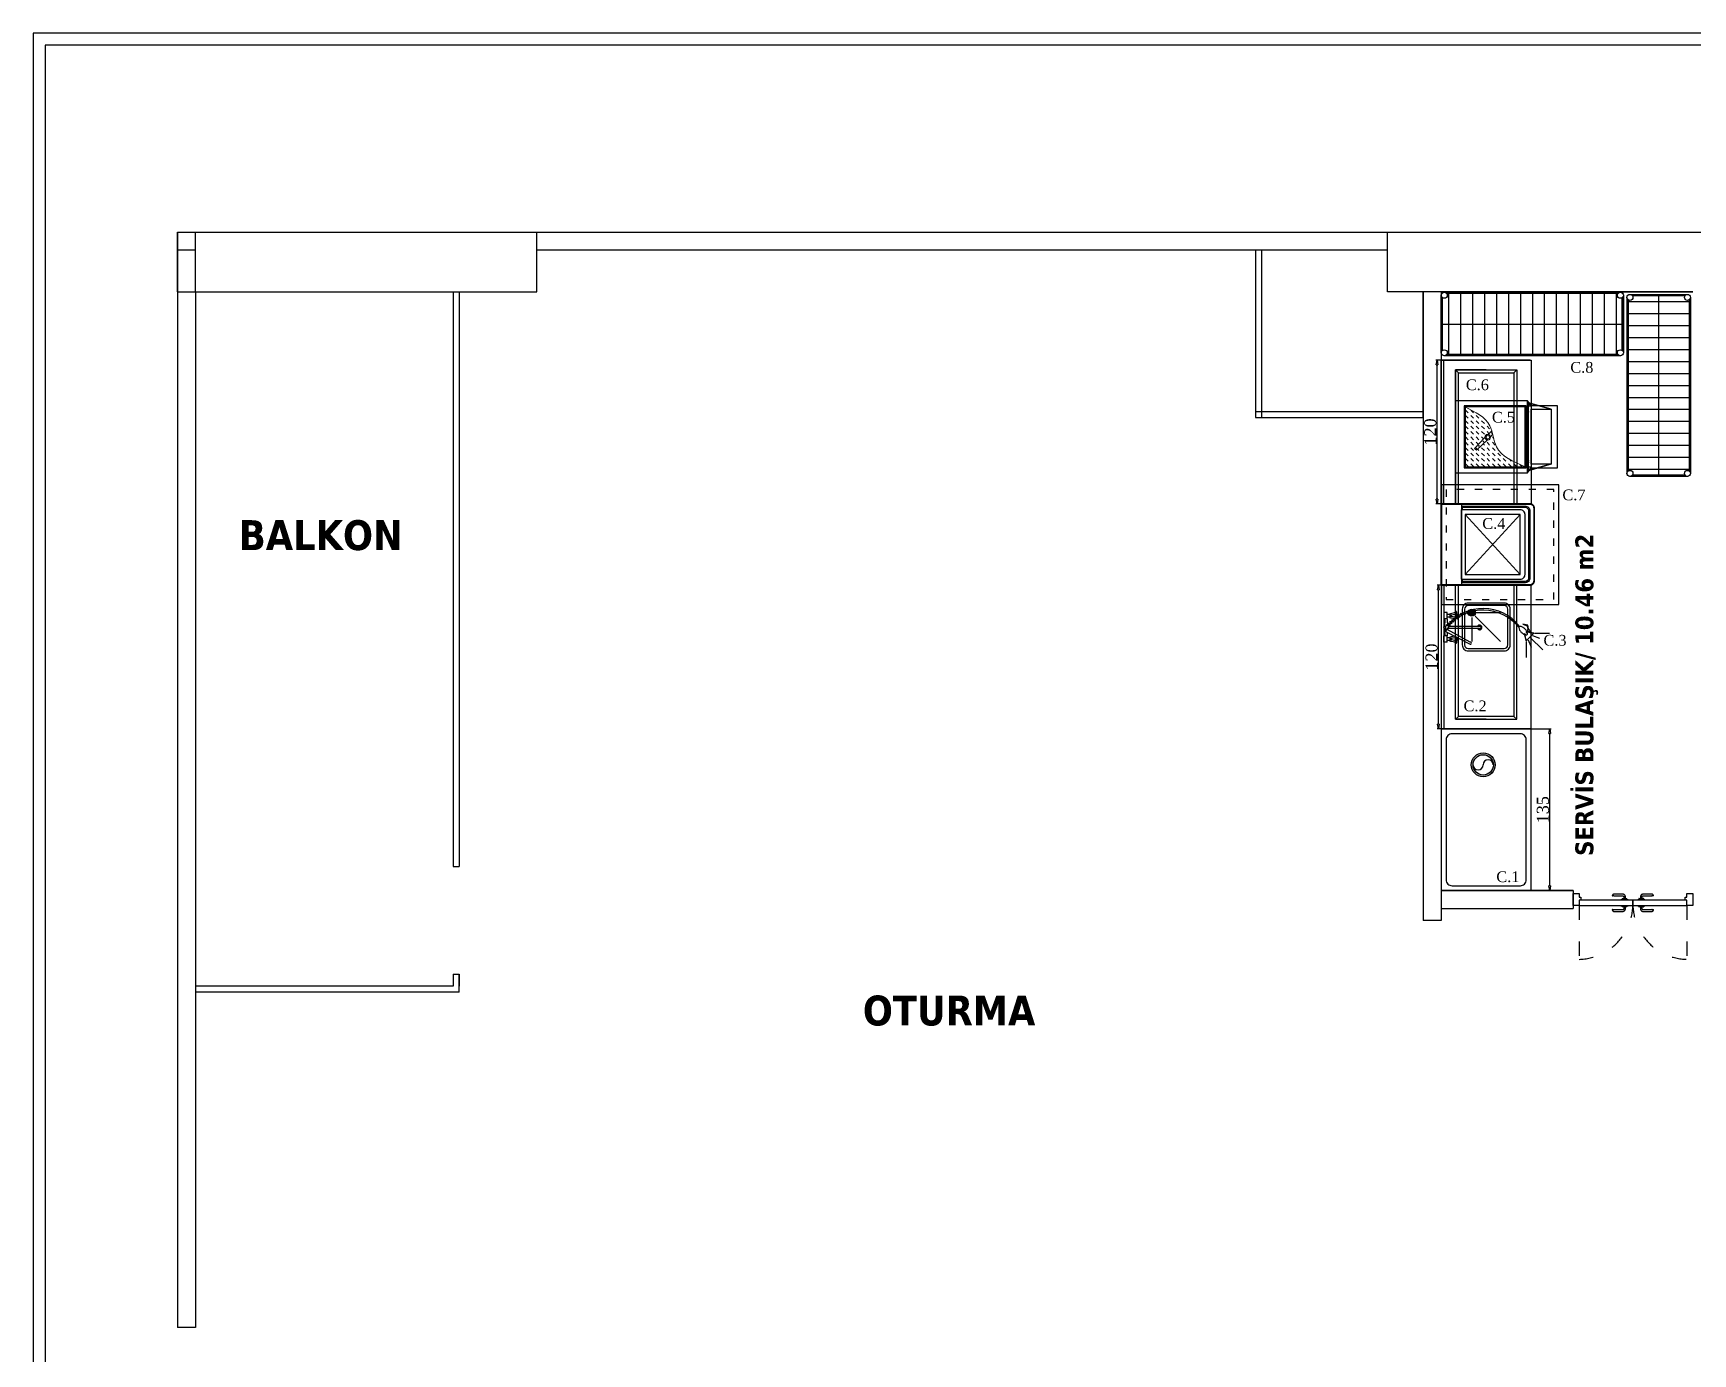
# Model space of a CAD drawing. Header units: millimetres. Extents: x -10501 to -7356, y 9378 to 11707.
# Drawn here: x -10339 to -8953, y 10474 to 11577 of the extents above; entities that cross this region are included whole.
import ezdxf

# ---------------------------------------------------------------- set-up
doc = ezdxf.new("R2010")
doc.units = ezdxf.units.MM
doc.header["$MEASUREMENT"] = 0
doc.linetypes.add('ACAD_ISO03W100', pattern=[30, 12, -18])
for name, color, linetype in [('APO_3D_C10', 10, 'Continuous'), ('OC-Kapi', 49, 'Continuous'), ('OC-Tarama_Duvar_Yeni', 251, 'Continuous'), ('OC-Yazi_Mahal', 250, 'Continuous')]:
    doc.layers.add(name, color=color, linetype=linetype)
doc.layers.add('GRC-Ekipman', color=4, linetype='Continuous', lineweight=25)
doc.styles.add('PAFTAADI', font='tahoma.ttf')
doc.styles.get("Standard").update_dxf_attribs({"font": 'times.ttf'})
doc.dimstyles.new('ISO-25', dxfattribs={"dimtxt": 10, "dimasz": 4, "dimexe": 1.25, "dimexo": 0.625, "dimtad": 1, "dimdec": 1, "dimtxsty": 'Standard', "dimblk": 'CLOSEDBLANK', "dimcen": 2.5, "dimclrd": 1, "dimclre": 1, "dimadec": 0, "dimazin": 0, "dimtfac": 1, "dimtdec": 1, "dimtmove": 0, "dimatfit": 3, "dimldrblk": 'CLOSEDBLANK', "dimfxl": 1.25, "dimarcsym": 0})

# ---------------------------------------------------------------- blocks, each defined once
blk = doc.blocks.new('OC-Kapi01')
at = {"layer": 'OC-Kapi', "linetype": 'ACAD_ISO03W100'}
for p, q in [((421217, -107220), (421217, -107175)), ((421307, -107220), (421307, -107175))]:
    blk.add_line(p, q, dxfattribs=at)
at = {"layer": 'OC-Kapi'}
for p, q in [((421244.8, -107216.6), (421244.9, -107216.6)), ((421246.2, -107216.6), (421244.8, -107216.6)), ((421246, -107216.6), (421246.2, -107216.6)), ((421253.5, -107215.1), (421246.3, -107215.1)), ((421246.3, -107216.5), (421253.5, -107216.5)), ((421254.3, -107217.3), (421254.3, -107218.8)), ((421255.7, -107218.8), (421255.7, -107217.3)), ((421268.3, -107217.3), (421268.3, -107218.8)), ((421269.7, -107218.8), (421269.7, -107217.3)), ((421277.7, -107215.1), (421270.5, -107215.1)), ((421270.5, -107216.5), (421277.7, -107216.5)), ((421279.2, -107216.6), (421277.8, -107216.6)), ((421277.8, -107216.6), (421278, -107216.6)), ((421279.1, -107216.6), (421279.2, -107216.6)), ((421212, -107220), (421217, -107220)), ((421212, -107230), (421212, -107220)), ((421217, -107230), (421212, -107230)), ((421262, -107220), (421217, -107220)), ((421217, -107220), (421217, -107224.5)), ((421217, -107224.5), (421218.5, -107224.5)), ((421217, -107227), (421217, -107230)), ((421218.5, -107227), (421217, -107227)), ((421218.5, -107224.5), (421262, -107224.5)), ((421218.5, -107224.5), (421218.5, -107227)), ((421244.8, -107228), (421246.2, -107228)), ((421244.9, -107228), (421244.8, -107228)), ((421246.2, -107228), (421246, -107228)), ((421253.5, -107228.1), (421246.3, -107228.1)), ((421246.3, -107229.5), (421253.5, -107229.5)), ((421252, -107219.4), (421258, -107219.4)), ((421252, -107219.4), (421252, -107220)), ((421252, -107224.5), (421252, -107225.1)), ((421258, -107225.1), (421252, -107225.1)), ((421253, -107218.8), (421253, -107219.4)), ((421253, -107218.8), (421257, -107218.8)), ((421253.1, -107218.8), (421253, -107218.8)), ((421253, -107225.1), (421253, -107225.7)), ((421253, -107225.7), (421253.1, -107225.7)), ((421257, -107225.7), (421253, -107225.7)), ((421254.3, -107225.7), (421254.3, -107227.3)), ((421255.7, -107227.3), (421255.7, -107225.7)), ((421257, -107218.8), (421256.9, -107218.8)), ((421256.9, -107225.7), (421257, -107225.7)), ((421257, -107219.4), (421257, -107218.8)), ((421257, -107225.7), (421257, -107225.1)), ((421258, -107220), (421258, -107219.4)), ((421258, -107225.1), (421258, -107224.5)), ((421262, -107224.5), (421262, -107220)), ((421307, -107220), (421262, -107220)), ((421262, -107220), (421262, -107224.5)), ((421262, -107224.5), (421305.5, -107224.5)), ((421266, -107219.4), (421272, -107219.4)), ((421266, -107219.4), (421266, -107220)), ((421266, -107224.5), (421266, -107225.1)), ((421272, -107225.1), (421266, -107225.1)), ((421267, -107218.8), (421267, -107219.4)), ((421267.1, -107218.8), (421267, -107218.8)), ((421267, -107218.8), (421271, -107218.8)), ((421267, -107225.1), (421267, -107225.7)), ((421271, -107225.7), (421267, -107225.7)), ((421267, -107225.7), (421267.1, -107225.7)), ((421268.3, -107225.7), (421268.3, -107227.3)), ((421269.7, -107227.3), (421269.7, -107225.7)), ((421277.7, -107228.1), (421270.5, -107228.1)), ((421270.5, -107229.5), (421277.7, -107229.5)), ((421271, -107218.8), (421270.9, -107218.8)), ((421270.9, -107225.7), (421271, -107225.7)), ((421271, -107219.4), (421271, -107218.8)), ((421271, -107225.7), (421271, -107225.1)), ((421272, -107220), (421272, -107219.4)), ((421272, -107225.1), (421272, -107224.5)), ((421278, -107228), (421277.8, -107228)), ((421277.8, -107228), (421279.2, -107228)), ((421279.2, -107228), (421279.1, -107228)), ((421305.5, -107227), (421305.5, -107224.5)), ((421305.5, -107224.5), (421307, -107224.5)), ((421307, -107227), (421305.5, -107227)), ((421307, -107220), (421312, -107220)), ((421307, -107224.5), (421307, -107220)), ((421307, -107230), (421307, -107227)), ((421312, -107230), (421307, -107230)), ((421312, -107220), (421312, -107230))]:
    blk.add_line(p, q, dxfattribs=at)
at = {"layer": 'OC-Kapi', "flags": 128}
for points in [[(421246.3, -107215.1), (421246.2, -107215.1), (421246.2, -107215.1), (421246.1, -107215.1), (421246.1, -107215.1), (421246, -107215.1), (421245.9, -107215.1), (421245.9, -107215.1), (421245.8, -107215.1), (421245.8, -107215.2), (421245.7, -107215.2), (421245.7, -107215.2), (421245.6, -107215.2), (421245.5, -107215.3), (421245.5, -107215.3), (421245.4, -107215.3), (421245.4, -107215.4), (421245.3, -107215.4), (421245.3, -107215.4), (421245.3, -107215.5), (421245.2, -107215.5), (421245.2, -107215.6), (421245.1, -107215.6), (421245.1, -107215.7), (421245.1, -107215.7), (421245, -107215.8), (421245, -107215.8), (421245, -107215.9), (421244.9, -107215.9), (421244.9, -107216), (421244.9, -107216), (421244.9, -107216.1), (421244.9, -107216.1), (421244.8, -107216.2), (421244.8, -107216.3), (421244.8, -107216.3), (421244.8, -107216.4), (421244.8, -107216.4), (421244.8, -107216.5), (421244.8, -107216.6), (421244.8, -107216.6)], [(421246.2, -107216.6), (421246.2, -107216.6), (421246.2, -107216.6), (421246.2, -107216.6), (421246.2, -107216.6), (421246.2, -107216.6), (421246.2, -107216.5), (421246.2, -107216.5), (421246.2, -107216.5), (421246.2, -107216.5), (421246.2, -107216.5), (421246.2, -107216.5), (421246.2, -107216.5), (421246.2, -107216.5), (421246.2, -107216.5), (421246.2, -107216.5), (421246.2, -107216.5), (421246.2, -107216.5), (421246.2, -107216.5), (421246.2, -107216.5), (421246.2, -107216.5), (421246.2, -107216.5), (421246.2, -107216.5), (421246.2, -107216.5), (421246.2, -107216.5), (421246.2, -107216.5), (421246.2, -107216.5), (421246.2, -107216.5), (421246.2, -107216.5), (421246.3, -107216.5), (421246.3, -107216.5), (421246.3, -107216.5), (421246.3, -107216.5), (421246.3, -107216.5), (421246.3, -107216.5), (421246.3, -107216.5), (421246.3, -107216.5), (421246.3, -107216.5), (421246.3, -107216.5), (421246.3, -107216.5), (421246.3, -107216.5)], [(421255.7, -107217.3), (421255.7, -107217.2), (421255.7, -107217.1), (421255.7, -107217), (421255.7, -107216.9), (421255.6, -107216.8), (421255.6, -107216.7), (421255.6, -107216.7), (421255.6, -107216.6), (421255.6, -107216.5), (421255.5, -107216.4), (421255.5, -107216.3), (421255.4, -107216.3), (421255.4, -107216.2), (421255.4, -107216.1), (421255.3, -107216), (421255.3, -107216), (421255.2, -107215.9), (421255.1, -107215.8), (421255.1, -107215.8), (421255, -107215.7), (421255, -107215.6), (421254.9, -107215.6), (421254.8, -107215.5), (421254.8, -107215.5), (421254.7, -107215.4), (421254.6, -107215.4), (421254.5, -107215.3), (421254.5, -107215.3), (421254.4, -107215.3), (421254.3, -107215.2), (421254.2, -107215.2), (421254.1, -107215.2), (421254, -107215.1), (421254, -107215.1), (421253.9, -107215.1), (421253.8, -107215.1), (421253.7, -107215.1), (421253.6, -107215.1), (421253.5, -107215.1), (421253.5, -107215.1)], [(421253.5, -107216.5), (421253.5, -107216.5), (421253.6, -107216.5), (421253.6, -107216.5), (421253.6, -107216.5), (421253.7, -107216.5), (421253.7, -107216.5), (421253.7, -107216.5), (421253.7, -107216.5), (421253.8, -107216.5), (421253.8, -107216.5), (421253.8, -107216.5), (421253.9, -107216.6), (421253.9, -107216.6), (421253.9, -107216.6), (421253.9, -107216.6), (421254, -107216.6), (421254, -107216.6), (421254, -107216.7), (421254, -107216.7), (421254.1, -107216.7), (421254.1, -107216.7), (421254.1, -107216.8), (421254.1, -107216.8), (421254.1, -107216.8), (421254.2, -107216.8), (421254.2, -107216.9), (421254.2, -107216.9), (421254.2, -107216.9), (421254.2, -107217), (421254.2, -107217), (421254.2, -107217), (421254.3, -107217), (421254.3, -107217.1), (421254.3, -107217.1), (421254.3, -107217.1), (421254.3, -107217.2), (421254.3, -107217.2), (421254.3, -107217.2), (421254.3, -107217.3), (421254.3, -107217.3)], [(421270.5, -107215.1), (421270.4, -107215.1), (421270.3, -107215.1), (421270.2, -107215.1), (421270.1, -107215.1), (421270.1, -107215.1), (421270, -107215.1), (421269.9, -107215.2), (421269.8, -107215.2), (421269.7, -107215.2), (421269.6, -107215.2), (421269.6, -107215.3), (421269.5, -107215.3), (421269.4, -107215.4), (421269.3, -107215.4), (421269.2, -107215.5), (421269.2, -107215.5), (421269.1, -107215.6), (421269, -107215.6), (421269, -107215.7), (421268.9, -107215.7), (421268.9, -107215.8), (421268.8, -107215.9), (421268.7, -107215.9), (421268.7, -107216), (421268.6, -107216.1), (421268.6, -107216.2), (421268.6, -107216.2), (421268.5, -107216.3), (421268.5, -107216.4), (421268.4, -107216.5), (421268.4, -107216.6), (421268.4, -107216.6), (421268.4, -107216.7), (421268.3, -107216.8), (421268.3, -107216.9), (421268.3, -107217), (421268.3, -107217.1), (421268.3, -107217.2), (421268.3, -107217.2), (421268.3, -107217.3)], [(421269.7, -107217.3), (421269.7, -107217.2), (421269.7, -107217.2), (421269.7, -107217.2), (421269.7, -107217.1), (421269.7, -107217.1), (421269.7, -107217.1), (421269.7, -107217.1), (421269.7, -107217), (421269.7, -107217), (421269.8, -107217), (421269.8, -107216.9), (421269.8, -107216.9), (421269.8, -107216.9), (421269.8, -107216.8), (421269.8, -107216.8), (421269.9, -107216.8), (421269.9, -107216.8), (421269.9, -107216.7), (421269.9, -107216.7), (421269.9, -107216.7), (421270, -107216.7), (421270, -107216.7), (421270, -107216.6), (421270, -107216.6), (421270.1, -107216.6), (421270.1, -107216.6), (421270.1, -107216.6), (421270.1, -107216.6), (421270.2, -107216.5), (421270.2, -107216.5), (421270.2, -107216.5), (421270.3, -107216.5), (421270.3, -107216.5), (421270.3, -107216.5), (421270.4, -107216.5), (421270.4, -107216.5), (421270.4, -107216.5), (421270.5, -107216.5), (421270.5, -107216.5), (421270.5, -107216.5)], [(421279.2, -107216.6), (421279.2, -107216.5), (421279.2, -107216.5), (421279.2, -107216.4), (421279.2, -107216.3), (421279.2, -107216.3), (421279.1, -107216.2), (421279.1, -107216.2), (421279.1, -107216.1), (421279.1, -107216), (421279.1, -107216), (421279, -107215.9), (421279, -107215.9), (421279, -107215.8), (421279, -107215.8), (421278.9, -107215.7), (421278.9, -107215.7), (421278.9, -107215.6), (421278.8, -107215.6), (421278.8, -107215.5), (421278.7, -107215.5), (421278.7, -107215.5), (421278.6, -107215.4), (421278.6, -107215.4), (421278.6, -107215.3), (421278.5, -107215.3), (421278.5, -107215.3), (421278.4, -107215.2), (421278.3, -107215.2), (421278.3, -107215.2), (421278.2, -107215.2), (421278.2, -107215.2), (421278.1, -107215.1), (421278.1, -107215.1), (421278, -107215.1), (421277.9, -107215.1), (421277.9, -107215.1), (421277.8, -107215.1), (421277.8, -107215.1), (421277.7, -107215.1), (421277.7, -107215.1)], [(421277.7, -107216.5), (421277.7, -107216.5), (421277.7, -107216.5), (421277.7, -107216.5), (421277.7, -107216.5), (421277.7, -107216.5), (421277.7, -107216.5), (421277.7, -107216.5), (421277.7, -107216.5), (421277.7, -107216.5), (421277.7, -107216.5), (421277.7, -107216.5), (421277.7, -107216.5), (421277.7, -107216.5), (421277.7, -107216.5), (421277.7, -107216.5), (421277.8, -107216.5), (421277.8, -107216.5), (421277.8, -107216.5), (421277.8, -107216.5), (421277.8, -107216.5), (421277.8, -107216.5), (421277.8, -107216.5), (421277.8, -107216.5), (421277.8, -107216.5), (421277.8, -107216.5), (421277.8, -107216.5), (421277.8, -107216.5), (421277.8, -107216.5), (421277.8, -107216.5), (421277.8, -107216.5), (421277.8, -107216.5), (421277.8, -107216.5), (421277.8, -107216.5), (421277.8, -107216.6), (421277.8, -107216.6), (421277.8, -107216.6), (421277.8, -107216.6), (421277.8, -107216.6), (421277.8, -107216.6), (421277.8, -107216.6)], [(421244.8, -107228), (421244.8, -107228), (421244.8, -107228.1), (421244.8, -107228.1), (421244.8, -107228.2), (421244.8, -107228.3), (421244.8, -107228.3), (421244.9, -107228.4), (421244.9, -107228.4), (421244.9, -107228.5), (421244.9, -107228.5), (421244.9, -107228.6), (421245, -107228.6), (421245, -107228.7), (421245, -107228.8), (421245.1, -107228.8), (421245.1, -107228.8), (421245.1, -107228.9), (421245.2, -107228.9), (421245.2, -107229), (421245.2, -107229), (421245.3, -107229.1), (421245.3, -107229.1), (421245.4, -107229.1), (421245.4, -107229.2), (421245.5, -107229.2), (421245.5, -107229.2), (421245.6, -107229.3), (421245.6, -107229.3), (421245.7, -107229.3), (421245.7, -107229.4), (421245.8, -107229.4), (421245.9, -107229.4), (421245.9, -107229.4), (421246, -107229.4), (421246, -107229.4), (421246.1, -107229.4), (421246.2, -107229.4), (421246.2, -107229.5), (421246.3, -107229.5), (421246.3, -107229.5)], [(421246.3, -107228.1), (421246.3, -107228.1), (421246.3, -107228.1), (421246.3, -107228.1), (421246.3, -107228.1), (421246.3, -107228.1), (421246.3, -107228.1), (421246.3, -107228.1), (421246.3, -107228), (421246.3, -107228), (421246.3, -107228), (421246.2, -107228), (421246.2, -107228), (421246.2, -107228), (421246.2, -107228), (421246.2, -107228), (421246.2, -107228), (421246.2, -107228), (421246.2, -107228), (421246.2, -107228), (421246.2, -107228), (421246.2, -107228), (421246.2, -107228), (421246.2, -107228), (421246.2, -107228), (421246.2, -107228), (421246.2, -107228), (421246.2, -107228), (421246.2, -107228), (421246.2, -107228), (421246.2, -107228), (421246.2, -107228), (421246.2, -107228), (421246.2, -107228), (421246.2, -107228), (421246.2, -107228), (421246.2, -107228), (421246.2, -107228), (421246.2, -107228), (421246.2, -107228), (421246.2, -107228)], [(421253.5, -107229.5), (421253.6, -107229.5), (421253.7, -107229.4), (421253.8, -107229.4), (421253.8, -107229.4), (421253.9, -107229.4), (421254, -107229.4), (421254.1, -107229.4), (421254.2, -107229.3), (421254.3, -107229.3), (421254.3, -107229.3), (421254.4, -107229.2), (421254.5, -107229.2), (421254.6, -107229.2), (421254.7, -107229.1), (421254.7, -107229.1), (421254.8, -107229), (421254.9, -107229), (421254.9, -107228.9), (421255, -107228.8), (421255.1, -107228.8), (421255.1, -107228.7), (421255.2, -107228.7), (421255.2, -107228.6), (421255.3, -107228.5), (421255.3, -107228.4), (421255.4, -107228.4), (421255.4, -107228.3), (421255.5, -107228.2), (421255.5, -107228.1), (421255.5, -107228.1), (421255.6, -107228), (421255.6, -107227.9), (421255.6, -107227.8), (421255.6, -107227.7), (421255.7, -107227.6), (421255.7, -107227.5), (421255.7, -107227.5), (421255.7, -107227.4), (421255.7, -107227.3), (421255.7, -107227.3)], [(421254.3, -107227.3), (421254.3, -107227.3), (421254.3, -107227.3), (421254.3, -107227.3), (421254.3, -107227.4), (421254.3, -107227.4), (421254.3, -107227.4), (421254.3, -107227.5), (421254.3, -107227.5), (421254.2, -107227.5), (421254.2, -107227.6), (421254.2, -107227.6), (421254.2, -107227.6), (421254.2, -107227.7), (421254.2, -107227.7), (421254.2, -107227.7), (421254.1, -107227.7), (421254.1, -107227.8), (421254.1, -107227.8), (421254.1, -107227.8), (421254, -107227.8), (421254, -107227.8), (421254, -107227.9), (421254, -107227.9), (421254, -107227.9), (421253.9, -107227.9), (421253.9, -107227.9), (421253.9, -107228), (421253.8, -107228), (421253.8, -107228), (421253.8, -107228), (421253.8, -107228), (421253.7, -107228), (421253.7, -107228), (421253.7, -107228), (421253.6, -107228), (421253.6, -107228), (421253.6, -107228.1), (421253.5, -107228.1), (421253.5, -107228.1), (421253.5, -107228.1)], [(421268.3, -107227.3), (421268.3, -107227.3), (421268.3, -107227.4), (421268.3, -107227.5), (421268.3, -107227.6), (421268.3, -107227.7), (421268.4, -107227.8), (421268.4, -107227.9), (421268.4, -107227.9), (421268.4, -107228), (421268.5, -107228.1), (421268.5, -107228.2), (421268.5, -107228.3), (421268.6, -107228.3), (421268.6, -107228.4), (421268.7, -107228.5), (421268.7, -107228.6), (421268.8, -107228.6), (421268.8, -107228.7), (421268.9, -107228.8), (421269, -107228.8), (421269, -107228.9), (421269.1, -107228.9), (421269.2, -107229), (421269.2, -107229.1), (421269.3, -107229.1), (421269.4, -107229.2), (421269.5, -107229.2), (421269.5, -107229.2), (421269.6, -107229.3), (421269.7, -107229.3), (421269.8, -107229.3), (421269.9, -107229.4), (421269.9, -107229.4), (421270, -107229.4), (421270.1, -107229.4), (421270.2, -107229.4), (421270.3, -107229.4), (421270.4, -107229.5), (421270.5, -107229.5), (421270.5, -107229.5)], [(421270.5, -107228.1), (421270.5, -107228.1), (421270.4, -107228.1), (421270.4, -107228), (421270.4, -107228), (421270.3, -107228), (421270.3, -107228), (421270.3, -107228), (421270.2, -107228), (421270.2, -107228), (421270.2, -107228), (421270.2, -107228), (421270.1, -107228), (421270.1, -107227.9), (421270.1, -107227.9), (421270, -107227.9), (421270, -107227.9), (421270, -107227.9), (421270, -107227.9), (421269.9, -107227.8), (421269.9, -107227.8), (421269.9, -107227.8), (421269.9, -107227.8), (421269.9, -107227.7), (421269.8, -107227.7), (421269.8, -107227.7), (421269.8, -107227.7), (421269.8, -107227.6), (421269.8, -107227.6), (421269.8, -107227.6), (421269.7, -107227.5), (421269.7, -107227.5), (421269.7, -107227.5), (421269.7, -107227.5), (421269.7, -107227.4), (421269.7, -107227.4), (421269.7, -107227.4), (421269.7, -107227.3), (421269.7, -107227.3), (421269.7, -107227.3), (421269.7, -107227.3)], [(421277.7, -107229.5), (421277.8, -107229.5), (421277.8, -107229.4), (421277.9, -107229.4), (421277.9, -107229.4), (421278, -107229.4), (421278, -107229.4), (421278.1, -107229.4), (421278.2, -107229.4), (421278.2, -107229.4), (421278.3, -107229.3), (421278.3, -107229.3), (421278.4, -107229.3), (421278.4, -107229.3), (421278.5, -107229.2), (421278.5, -107229.2), (421278.6, -107229.2), (421278.6, -107229.1), (421278.7, -107229.1), (421278.7, -107229), (421278.8, -107229), (421278.8, -107229), (421278.8, -107228.9), (421278.9, -107228.9), (421278.9, -107228.8), (421279, -107228.8), (421279, -107228.7), (421279, -107228.7), (421279, -107228.6), (421279.1, -107228.6), (421279.1, -107228.5), (421279.1, -107228.4), (421279.1, -107228.4), (421279.1, -107228.3), (421279.2, -107228.3), (421279.2, -107228.2), (421279.2, -107228.1), (421279.2, -107228.1), (421279.2, -107228), (421279.2, -107228), (421279.2, -107228)], [(421277.8, -107228), (421277.8, -107228), (421277.8, -107228), (421277.8, -107228), (421277.8, -107228), (421277.8, -107228), (421277.8, -107228), (421277.8, -107228), (421277.8, -107228), (421277.8, -107228), (421277.8, -107228), (421277.8, -107228), (421277.8, -107228), (421277.8, -107228), (421277.8, -107228), (421277.8, -107228), (421277.8, -107228), (421277.8, -107228), (421277.8, -107228), (421277.8, -107228), (421277.8, -107228), (421277.8, -107228), (421277.8, -107228), (421277.8, -107228), (421277.7, -107228), (421277.7, -107228), (421277.7, -107228), (421277.7, -107228), (421277.7, -107228), (421277.7, -107228), (421277.7, -107228), (421277.7, -107228), (421277.7, -107228.1), (421277.7, -107228.1), (421277.7, -107228.1), (421277.7, -107228.1), (421277.7, -107228.1), (421277.7, -107228.1), (421277.7, -107228.1), (421277.7, -107228.1), (421277.7, -107228.1)]]:
    blk.add_lwpolyline(points, dxfattribs=at)
at = {"layer": 'OC-Kapi', "linetype": 'ACAD_ISO03W100'}
for centre, start, end in [((421215.9, -107221.1), 358.6028, 88.6028), ((421308.1, -107221.1), 91.3972, 181.3972)]:
    blk.add_arc(centre, 46.1, start, end, dxfattribs=at)
blk = doc.blocks.new('23434324')
h = blk.add_hatch(color=7)
edge = h.paths.add_edge_path()
edge.add_line((2395.6, 1826.8), (2395.1, 1826.8))
edge.add_line((2395.1, 1826.8), (2395.1, 1752.8))
edge.add_arc((2391.6, 1752.8), 3.5, -90, 0, ccw=False)
edge.add_line((2391.6, 1749.3), (2331.6, 1749.3))
edge.add_arc((2331.6, 1752.8), 3.5, 180, 270, ccw=False)
edge.add_line((2328.1, 1752.8), (2328.1, 1826.8))
edge.add_line((2328.1, 1826.8), (2327.6, 1826.8))
edge.add_line((2327.6, 1826.8), (2327.6, 1809.9))
edge.add_line((2327.6, 1809.9), (2327.6, 1752.8))
edge.add_arc((2331.6, 1752.8), 4, 180, 270)
edge.add_line((2331.6, 1748.8), (2391.6, 1748.8))
edge.add_arc((2391.6, 1752.8), 4, 270, 360)
edge.add_line((2395.6, 1752.8), (2395.6, 1826.8))
blk.add_hatch(color=7).paths.add_polyline_path([(2393.6, 1809.9), (2390.6, 1809.9), (2390.6, 1808.9), (2392.6, 1808.9), (2392.6, 1756.8, -0.414214), (2389.6, 1753.8), (2333.6, 1753.8, -0.414214), (2330.6, 1756.8), (2330.6, 1808.9), (2332.6, 1808.9), (2332.6, 1809.9), (2329.6, 1809.9), (2329.6, 1756.8, 0.414214), (2333.6, 1752.8), (2389.6, 1752.8, 0.414214), (2393.6, 1756.8)])
at = {"color": 7}
for points in [[(2331.6, 1748.8), (2391.6, 1748.8, 0.414214), (2395.6, 1752.8), (2395.6, 1826.8), (2327.6, 1826.8), (2327.6, 1752.8, 0.414214)], [(2331.6, 1749.3), (2391.6, 1749.3, 0.414214), (2395.1, 1752.8), (2395.1, 1826.8), (2328.1, 1826.8), (2328.1, 1752.8, 0.414214)]]:
    blk.add_lwpolyline(points, format="xyb", close=True, dxfattribs=at)
for points in [[(2327.6, 1809.9), (2327.6, 1826.8), (2395.6, 1826.8), (2395.6, 1809.9)], [(2390.6, 1826.8), (2332.6, 1826.8)], [(2395.1, 1809.9), (2328.1, 1809.9)], [(2332.6, 1809.9), (2390.6, 1809.9)], [(2336.6, 1760.8), (2386.6, 1760.8), (2386.6, 1806.8), (2336.6, 1806.8), (2336.6, 1760.8), (2386.6, 1806.8), (2336.6, 1806.8), (2386.6, 1760.8)]]:
    blk.add_lwpolyline(points, dxfattribs=at)
for points in [[(2393.6, 1809.9), (2393.6, 1756.8, -0.414214), (2389.6, 1752.8), (2333.6, 1752.8, -0.414214), (2329.6, 1756.8), (2329.6, 1809.9)], [(2390.6, 1808.9), (2392.6, 1808.9), (2392.6, 1756.8, -0.414214), (2389.6, 1753.8), (2333.6, 1753.8, -0.414214), (2330.6, 1756.8), (2330.6, 1808.9), (2332.6, 1808.9)], [(2332.6, 1809.9), (2332.6, 1760.8, 0.414214), (2336.6, 1756.8), (2386.6, 1756.8, 0.414214), (2390.6, 1760.8), (2390.6, 1809.9)]]:
    blk.add_lwpolyline(points, format="xyb", dxfattribs=at)
blk = doc.blocks.new('errere')
at = {"color": 1}
blk.add_lwpolyline([(93.7, 2378.2), (193.7, 2378.2), (193.7, 2476.2), (93.7, 2476.2)], close=True, dxfattribs=at)
at = {"color": 1, "linetype": 'ACAD_ISO03W100', "ltscale": 0.5}
blk.add_lwpolyline([(97.7, 2382.2), (189.7, 2382.2), (189.7, 2472.2), (97.7, 2472.2)], close=True, dxfattribs=at)
at = {"color": 1}
blk.add_blockref('23434324', (-2217.8, 649.5), dxfattribs=at)
blk = doc.blocks.new('ewrerwewer')
at = {"color": 7}
blk.add_lwpolyline([(4269.6, -3732), (4149.6, -3732), (4149.6, -3657), (4269.6, -3657)], close=True, dxfattribs=at)
for points in [[(4149.6, -3657), (4149.6, -3659), (4269.6, -3659)], [(4261.6, -3694.5), (4261.6, -3669), (4149.6, -3669)], [(4261.6, -3669), (4261.6, -3720), (4149.6, -3720)], [(4149.6, -3669), (4261.6, -3669), (4261.6, -3720), (4149.6, -3720)], [(4149.6, -3671.5), (4259.1, -3671.5), (4259.1, -3717.5), (4149.6, -3717.5)], [(4259.1, -3671.5), (4261.6, -3669)], [(4259.1, -3717.5), (4261.6, -3720)]]:
    blk.add_lwpolyline(points, dxfattribs=at)
blk = doc.blocks.new('FDSDDSDF')
at = {"color": 7, "linetype": 'ByBlock', "lineweight": -2}
for p, q in [((2048.8, 2220.8), (2048.8, 2223.9)), ((2048.8, 2220.8), (2054, 2220.8)), ((2049.4, 2218.3), (2053.3, 2218.3)), ((2050.1, 2218.3), (2050.1, 2220.8)), ((2052.7, 2220.8), (2052.7, 2218.3)), ((2054, 2220.8), (2054, 2223.9)), ((2060.1, 2222.3), (2060.1, 2222.9)), ((2060.1, 2193.9), (2060.1, 2220.4)), ((2062.1, 2222.9), (2062.1, 2222.3)), ((2062.1, 2220), (2062.1, 2193.9)), ((2068.3, 2220.8), (2068.3, 2223.8)), ((2068.3, 2220.8), (2073.5, 2220.8)), ((2068.9, 2218.3), (2072.8, 2218.3)), ((2069.6, 2218.3), (2069.6, 2220.8)), ((2072.2, 2220.8), (2072.2, 2218.3)), ((2073.5, 2220.8), (2073.5, 2223.8))]:
    blk.add_line(p, q, dxfattribs=at)
at = {"color": 7}
for p, q in [((2063.5, 2221.3), (2061.4, 2219.4)), ((2063.8, 2221), (2061.7, 2219.1)), ((2064.2, 2220.5), (2062.1, 2218.6)), ((2064.8, 2220.3), (2062.7, 2218.3)), ((2066.3, 2218.9), (2064.2, 2216.9)), ((2067.6, 2217.4), (2065.5, 2215.4)), ((2068.7, 2215.8), (2066.7, 2213.8)), ((2070.1, 2214.3), (2068.1, 2212.3)), ((2071.4, 2212.4), (2069.3, 2210.4)), ((2072.9, 2210), (2070.5, 2208.5)), ((2073.9, 2207.5), (2071.5, 2206)), ((2074.9, 2204.8), (2072.2, 2203.8)), ((2075.7, 2202.5), (2073, 2201.5)), ((2049.3, 2155), (2036, 2155)), ((2052.6, 2151.5), (2042.4, 2141.1)), ((2050.7, 2153.2), (2044.7, 2150.9)), ((2049.9, 2154.9), (2056.3, 2148.6)), ((2054.3, 2149.6), (2052, 2143.7)), ((2056.2, 2148.1), (2056.2, 2135.4)), ((2057.6, 2152.3), (2058.5, 2152)), ((2059.6, 2153.6), (2057.7, 2154.1)), ((2058.5, 2152), (2059.8, 2152.9)), ((2062.5, 2154), (2059.6, 2153.6)), ((2059.8, 2152.9), (2063.1, 2153.7)), ((2063.7, 2157.7), (2062.5, 2154)), ((2063.1, 2153.7), (2063.9, 2157.7)), ((2063.9, 2157.7), (2063.7, 2157.7))]:
    blk.add_line(p, q, dxfattribs=at)
blk.add_lwpolyline([(2057.7, 2222.3), (2047.2, 2201.8, 1.623199), (2048.7, 2201.8), (2059.5, 2220.9)], format="xyb", dxfattribs=at)
at = {"color": 7, "linetype": 'ByBlock', "lineweight": -2}
for points in [[(2054, 2223.9), (2048.8, 2223.9)], [(2073.5, 2223.8), (2068.3, 2223.8)]]:
    blk.add_lwpolyline(points, dxfattribs=at)
at = {"color": 7}
blk.add_lwpolyline([(2063.5, 2221.3), (2062.2, 2222.3), (2057.7, 2222.3), (2061.4, 2219.4)], dxfattribs=at)
blk.add_lwpolyline([(2061.7, 2160.9, 0.239534), (2060.9, 2161.1, 0.084415), (2058.9, 2160.4, 0.042268), (2056.9, 2159.1, 0.030917), (2055.2, 2156.4, 0.018265), (2049.9, 2154.9, 0.015636), (2056.1, 2156.4, 0.092743), (2054.9, 2154.9, 0.239534), (2055.1, 2154.2, 0.239534), (2055.9, 2153.9, 0.086481), (2057.7, 2155.1, 0.015152), (2056.3, 2148.6, 0.017666), (2057.7, 2154.1, 0.032293), (2060, 2156.1, 0.042268), (2061.3, 2158.1, 0.084415), (2062, 2160.1, 0.239534)], format="xyb", close=True, dxfattribs=at)
at = {"color": 7, "linetype": 'ByBlock', "lineweight": -2}
for centre, radius, start, end in [((2039.5, 2218.6), 9.96, 330.3142, 357.7951), ((2038.3, 2218.3), 12.4, 337.2328, 0), ((2064.5, 2218.3), 12.4, 180, 202.7672), ((2063.3, 2218.6), 9.96, 182.2049, 201.1959), ((2055.7, 2241), 18.3, 264.7424, 283.0793), ((2055.2, 2195.2), 25.8, 86.0898, 92.7999), ((2055.2, 2195.2), 25.8, 79.9909, 80.789), ((2061.1, 2221.8), 1.89, 222.2167, 239.0854), ((2061.1, 2221.8), 1.89, 110.2112, 134.6611), ((2061.1, 2222.9), 0.975, 0, 180), ((2061.1, 2221.8), 1.89, 42.2167, 69.5029), ((2066.3, 2241.4), 18.7, 258.2229, 275.9961), ((2067.8, 2185.7), 35.2, 89.1635, 98.0475), ((2059, 2218.6), 9.96, 339.377, 357.7951), ((2057.8, 2218.3), 12.4, 338.7072, 0), ((2084, 2218.3), 12.4, 180, 202.7672), ((2082.8, 2218.6), 9.96, 182.2049, 209.6858), ((2048.1, 2213.4), 0.325, 89.9995, 270.0005), ((2048.1, 2213.4), 0.325, 90, 270), ((2048.1, 2213.4), 0.325, 90, 90.0005), ((2049.1, 2210.8), 2.44, 66.481, 113.519), ((2048.1, 2213.4), 0.325, 270, 270.0005), ((2051.4, 2220.9), 8.44, 247.3536, 278.9716), ((2050.1, 2213.4), 0.325, 146.4257, 270.0005), ((2051.4, 2209.2), 4.04, 71.2127, 108.7873), ((2052.7, 2213.4), 0.325, 269.9995, 33.5743), ((2053.7, 2210.8), 2.44, 104.5611, 108.1341), ((2070.9, 2209.2), 4.04, 71.2127, 105.1387), ((2070.9, 2220.9), 8.44, 266.1814, 292.6464), ((2072.2, 2213.4), 0.325, 269.9995, 33.5743), ((2073.2, 2210.8), 2.44, 66.4257, 108.1341), ((2074.1, 2213.4), 0.325, 269.9995, 90.0005), ((2061.1, 2193.9), 1.95, 120, 60), ((2061.1, 2193.9), 1.17, 146.4427, 33.5573), ((2061.1, 2193.9), 0.975, 180, 0)]:
    blk.add_arc(centre, radius, start, end, dxfattribs=at)
at = {"color": 7}
for centre, radius, start, end in [((2037.5, 2191), 38.1, 308.4415, 49.6827), ((2038.6, 2190.9), 38.3, 307.6631, 50.9572)]:
    blk.add_arc(centre, radius, start, end, dxfattribs=at)
blk = doc.blocks.new('DSFSSDFS')
h = blk.add_hatch()
h.set_pattern_fill('NET3', scale=0.3, style=0)
h.set_pattern_definition([(0, (-92.6598, 1.5319), (0, 0.9525), []), (60, (-92.6598, 1.5319), (-0.8248892, 0.47625), []), (120, (-92.6598, 1.5319), (-0.8248892, -0.47625), [])])
h.paths.add_polyline_path([(1478.7, 2190.2, 1), (1482.7, 2190.2, 1)])
h.paths.add_polyline_path([(1481.2, 2190.2, -1), (1480.1, 2190.2, -1)], flags=16)
h.paths.add_polyline_path([(1481, 2190.2, 1), (1480.4, 2190.2, 1)], flags=0)
at = {"color": 7}
for points in [[(1453.7, 2158.2), (1483.7, 2158.2, 0.414214), (1488.7, 2163.2), (1488.7, 2193.2, 0.414214), (1483.7, 2198.2), (1453.7, 2198.2, 0.414214), (1448.7, 2193.2), (1448.7, 2163.2, 0.414214)], [(1453.7, 2160.2), (1483.7, 2160.2, 0.414214), (1486.7, 2163.2), (1486.7, 2193.2, 0.414214), (1483.7, 2196.2), (1453.7, 2196.2, 0.414214), (1450.7, 2193.2), (1450.7, 2163.2, 0.414214)]]:
    blk.add_lwpolyline(points, format="xyb", close=True, dxfattribs=at)
for points in [[(1476.7, 2190.2), (1456.7, 2190.2)], [(1456.7, 2166.2), (1477.8, 2187.4)], [(1480.7, 2186.2), (1480.7, 2166.2)]]:
    blk.add_lwpolyline(points, dxfattribs=at)
for radius in [3, 2.28, 2, 0.553, 0.304]:
    blk.add_circle((1480.7, 2190.2), radius, dxfattribs=at)
blk = doc.blocks.new('wereewrwrewwr')
at = {"color": 7}
for points in [[(3961.6, -3732), (4081.6, -3732), (4081.6, -3657), (3961.6, -3657)], [(4081.6, -3717.5), (3972.1, -3717.5), (3972.1, -3671.5), (4081.6, -3671.5)]]:
    blk.add_lwpolyline(points, close=True, dxfattribs=at)
for points in [[(4081.6, -3657), (4081.6, -3659), (3961.6, -3659)], [(3969.6, -3694.5), (3969.6, -3669), (4081.6, -3669)], [(3969.6, -3669), (3969.6, -3720), (4081.6, -3720)], [(3972.1, -3671.5), (3969.6, -3669)], [(3972.1, -3717.5), (3969.6, -3720)]]:
    blk.add_lwpolyline(points, dxfattribs=at)
blk.add_blockref('DSFSSDFS', (2578, -5872.7), dxfattribs=at)
blk = doc.blocks.new('WQEEQQWEWQ')
at = {"linetype": 'ByBlock', "ltscale": 10}
h = blk.add_hatch(color=7, dxfattribs=at)
h.paths.add_polyline_path([(4118.4, -3791), (4066.4, -3791), (4066.4, -3843), (4118.4, -3843)])
h.paths.add_polyline_path([(4117.4, -3842), (4067.4, -3842), (4067.4, -3792), (4117.4, -3792)], flags=16)
at = {"color": 7, "linetype": 'ByBlock', "ltscale": 10}
for p, q in [((4122.4, -3784), (4062.4, -3784)), ((4062.4, -3784), (4062.4, -3844)), ((4118.4, -3791), (4066.4, -3791)), ((4066.4, -3791), (4066.4, -3843)), ((4117.4, -3792), (4067.4, -3792)), ((4067.4, -3792), (4067.4, -3842)), ((4117.4, -3842), (4117.4, -3792)), ((4118.4, -3843), (4118.4, -3791)), ((4122.4, -3844), (4122.4, -3784)), ((4062.4, -3844), (4122.4, -3844)), ((4063.6, -3844), (4065.6, -3844)), ((4066.4, -3843), (4118.4, -3843)), ((4066.5, -3844), (4068.5, -3844)), ((4067.4, -3842), (4117.4, -3842)), ((4117.3, -3844), (4069.3, -3844))]:
    blk.add_line(p, q, dxfattribs=at)
at = {"color": 4, "lineweight": 0}
for p, q in [((4067.6, -3794.5), (4069.8, -3792.2)), ((4072.1, -3794.5), (4074.3, -3792.2)), ((4076.6, -3794.5), (4078.8, -3792.2)), ((4081, -3794.5), (4083.3, -3792.2)), ((4085.5, -3794.5), (4087.8, -3792.2)), ((4090, -3794.5), (4092.3, -3792.2)), ((4094.5, -3794.5), (4096.8, -3792.2)), ((4099, -3794.5), (4101.3, -3792.2)), ((4103.5, -3794.5), (4105.7, -3792.2)), ((4108, -3794.5), (4110.2, -3792.2)), ((4112.5, -3794.5), (4114.7, -3792.2)), ((4067.6, -3799), (4069.8, -3796.7)), ((4067.6, -3803.5), (4069.8, -3801.2)), ((4067.6, -3808), (4069.8, -3805.7)), ((4067.6, -3812.4), (4069.8, -3810.2)), ((4072.1, -3799), (4074.3, -3796.7)), ((4072.1, -3803.5), (4074.3, -3801.2)), ((4072.1, -3808), (4074.3, -3805.7)), ((4072.1, -3812.4), (4074.3, -3810.2)), ((4076.6, -3799), (4078.8, -3796.7)), ((4076.6, -3803.5), (4078.8, -3801.2)), ((4076.6, -3808), (4078.8, -3805.7)), ((4076.6, -3812.4), (4078.8, -3810.2)), ((4081, -3799), (4083.3, -3796.7)), ((4081, -3803.5), (4082.1, -3802.4)), ((4081, -3808), (4083.3, -3805.7)), ((4081, -3812.4), (4083.3, -3810.2)), ((4085.5, -3799), (4087.8, -3796.7)), ((4085.5, -3808), (4086.5, -3807)), ((4085.5, -3812.4), (4087.8, -3810.2)), ((4086, -3803), (4087.8, -3801.2)), ((4090, -3799), (4092.3, -3796.7)), ((4090, -3803.5), (4092.3, -3801.2)), ((4090.6, -3807.4), (4092.3, -3805.7)), ((4094.5, -3799), (4096.8, -3796.7)), ((4094.5, -3803.5), (4096.8, -3801.2)), ((4094.5, -3808), (4096.8, -3805.7)), ((4095.1, -3811.8), (4096.8, -3810.2)), ((4099, -3799), (4101.3, -3796.7)), ((4099, -3803.5), (4101.3, -3801.2)), ((4099, -3808), (4101.3, -3805.7)), ((4099, -3812.4), (4101.3, -3810.2)), ((4103.5, -3799), (4105.7, -3796.7)), ((4103.5, -3803.5), (4105.7, -3801.2)), ((4103.5, -3808), (4105.7, -3805.7)), ((4108, -3799), (4110.2, -3796.7)), ((4108, -3803.5), (4110.2, -3801.2)), ((4112.5, -3799), (4114.7, -3796.7)), ((4067.6, -3816.9), (4069.8, -3814.7)), ((4067.6, -3821.4), (4069.8, -3819.2)), ((4067.6, -3825.9), (4069.8, -3823.7)), ((4072.1, -3816.9), (4074.3, -3814.7)), ((4072.1, -3821.4), (4074.3, -3819.2)), ((4072.1, -3825.9), (4074.3, -3823.7)), ((4076.6, -3816.9), (4078.8, -3814.7)), ((4076.6, -3821.4), (4078.8, -3819.2)), ((4081, -3816.9), (4083.3, -3814.7)), ((4085.5, -3816.9), (4087.8, -3814.7)), ((4090, -3812.4), (4090.2, -3812.2)), ((4091.3, -3815.7), (4092.3, -3814.7)), ((4067.6, -3830.4), (4069.8, -3828.2)), ((4067.6, -3834.9), (4069.8, -3832.7)), ((4067.6, -3839.4), (4069.3, -3837.7)), ((4072.1, -3830.4), (4073.6, -3828.9))]:
    blk.add_line(p, q, dxfattribs=at)
at = {"color": 7, "lineweight": 0}
for p, q in [((4089.8, -3810.5), (4081.2, -3801.4)), ((4082.7, -3799.8), (4091.8, -3808.5)), ((4092, -3809.1), (4090.5, -3810.3)), ((4090.5, -3810.3), (4091.2, -3812.2)), ((4093.7, -3810.2), (4092, -3809.1)), ((4093.2, -3812.1), (4093.7, -3810.2)), ((4091.2, -3812.2), (4093.2, -3812.1)), ((4092.4, -3813.1), (4094.3, -3814.9)), ((4097.3, -3814.1), (4094.4, -3811.1))]:
    blk.add_line(p, q, dxfattribs=at)
at = {"color": 7}
for points in [[(4062.4, -3844), (4066.4, -3847)], [(4066.9, -3847), (4062.9, -3844)], [(4064, -3844.8), (4070.7, -3844.8)], [(4069.5, -3863.8), (4064, -3844.8)], [(4069.5, -3863.1), (4064.4, -3845.5)], [(4066.9, -3847), (4066.9, -3844.8)], [(4070.9, -3845.2), (4070.3, -3844.1)], [(4071.6, -3844.1), (4070.3, -3844.1)], [(4070.9, -3845.2), (4071.1, -3845.2)], [(4071.1, -3845.2), (4071.6, -3844.1)], [(4071.3, -3844.8), (4072.2, -3844.8)], [(4072.4, -3845.2), (4071.8, -3844.1)], [(4073.1, -3844.1), (4071.8, -3844.1)], [(4072.4, -3845.2), (4072.6, -3845.2)], [(4072.6, -3845.2), (4073.1, -3844.1)], [(4072.8, -3844.8), (4113, -3844.8)], [(4113.2, -3845.2), (4112.7, -3844.1)], [(4114, -3844.1), (4112.7, -3844.1)], [(4113.2, -3845.2), (4113.5, -3845.2)], [(4113.5, -3845.2), (4114, -3844.1)], [(4113.7, -3844.8), (4120.8, -3844.8)], [(4115.4, -3863.8), (4120.8, -3844.8)], [(4115.4, -3863.1), (4120.6, -3845)], [(4118.4, -3847), (4117.4, -3847)], [(4117.9, -3847), (4121.9, -3844)], [(4117.9, -3847), (4117.9, -3844.8)], [(4118.4, -3847), (4120.5, -3845.5)], [(4120.7, -3845.3), (4122.4, -3844)]]:
    blk.add_lwpolyline(points, dxfattribs=at)
for points in [[(4118.4, -3847), (4066.4, -3847), (4066.4, -3869), (4118.4, -3869)], [(4122.4, -3844), (4067.5, -3844), (4067.5, -3844), (4122.4, -3844)], [(4122.4, -3844), (4069.3, -3844), (4069.3, -3844), (4122.4, -3844)], [(4069.5, -3847), (4115.4, -3847), (4115.4, -3863.8), (4069.5, -3863.8)]]:
    blk.add_lwpolyline(points, close=True, dxfattribs=at)
at = {"color": 7, "lineweight": 0}
for centre, radius in [((4082.6, -3801.2), 0.258), ((4084.8, -3803.4), 0.258), ((4088.5, -3807.2), 0.258), ((4092.1, -3810.8), 2.33), ((4095.7, -3814.3), 0.258)]:
    blk.add_circle(centre, radius, dxfattribs=at)
blk.add_arc((4084.5, -3803.2), 3.78, 118.4583, 151.513, dxfattribs=at)
blk.add_spline([(4067.4, -3842), (4084.1, -3818.1), (4101.6, -3812.5), (4117.4, -3792)], degree=3, dxfattribs=at)
blk = doc.blocks.new('istif rafı 152-53')
at = {"ltscale": 5}
for p, q in [((149.5, 0), (2.5, 0)), ((147.5, -1), (4.5, -1)), ((149.5, -53), (2.5, -53)), ((147.5, -52), (4.5, -52))]:
    blk.add_line(p, q, dxfattribs=at)
for p, q in [((0, -50.5), (0, -2.5)), ((1, -48.5), (1, -4.5)), ((151, -4.5), (151, -48.5)), ((151, -48.5), (151, -4.5)), ((152, -2.5), (152, -50.5))]:
    blk.add_line(p, q)
at = {"color": 149, "ltscale": 5}
for p, q in [((6, -1), (6, -52)), ((16, -1), (16, -52)), ((26, -1), (26, -52)), ((36, -1), (36, -52)), ((46, -1), (46, -52)), ((56, -1), (56, -52)), ((66, -1), (66, -52)), ((76, -1), (76, -52)), ((86, -1), (86, -52)), ((96, -1), (96, -52)), ((106, -1), (106, -52)), ((116, -1), (116, -52)), ((126, -1), (126, -52)), ((136, -1), (136, -52)), ((146, -1), (146, -52)), ((1, -26.5), (151, -26.5))]:
    blk.add_line(p, q, dxfattribs=at)
at = {"ltscale": 5}
for centre in [(2.5, -2.5), (149.5, -2.5), (2.5, -50.5), (149.5, -50.5)]:
    blk.add_circle(centre, 2.5, dxfattribs=at)
blk = doc.blocks.new('1245')
h = blk.add_hatch(color=21)
edge = h.paths.add_edge_path()
edge.add_arc((42456.3, 27154.7), 10, 0, 360)
edge = h.paths.add_edge_path(flags=16)
edge.add_arc((42456.3, 27154.7), 8.5, 0, 360)
blk.add_lwpolyline([(42351.3, 27114.7), (42486.3, 27114.7), (42486.3, 27189.7), (42351.3, 27189.7)], close=True)
blk.add_lwpolyline([(42360.3, 27118.7), (42477.3, 27118.7, 0.414214), (42482.3, 27123.7), (42482.3, 27180.7, 0.414214), (42477.3, 27185.7), (42360.3, 27185.7, 0.414214), (42355.3, 27180.7), (42355.3, 27123.7, 0.414214)], format="xyb", close=True)
at = {"color": 21}
for radius in [10, 8.5]:
    blk.add_circle((42456.3, 27154.7), radius, dxfattribs=at)
for centre, start, end in [((42456.3, 27159), 90, 270), ((42456.3, 27150.5), 270, 90)]:
    blk.add_arc(centre, 4.25, start, end, dxfattribs=at)
blk = doc.blocks.new('_ClosedBlank')
at = {"color": 0, "lineweight": -2}
for p, q in [((-1, 0.17), (0, 0)), ((-1, 0.17), (-1, -0.17)), ((0, 0), (-1, -0.17))]:
    blk.add_line(p, q, dxfattribs=at)
blk = doc.blocks.new('*D56')
at = {"color": 1, "linetype": 'Continuous', "lineweight": -2, "ltscale": 5, "transparency": 16777216}
for p, q in [((-9087.4, 10996.3), (-9071.2, 10996.3)), ((-9072.5, 10865.3), (-9072.5, 10992.3)), ((-9087.4, 10861.3), (-9071.2, 10861.3))]:
    blk.add_line(p, q, dxfattribs=at)
at = {"layer": 'DEFPOINTS', "color": 0, "ltscale": 5, "transparency": 16777216}
for p in [(-9088, 10996.3), (-9072.5, 10996.3), (-9088, 10861.3)]:
    blk.add_point(p, dxfattribs=at)
at = {"color": 1, "lineweight": -2, "ltscale": 5, "transparency": 16777216, "xscale": 4, "yscale": 4, "zscale": 4}
for p, rotation in [((-9072.5, 10996.3), 90), ((-9072.5, 10861.3), 270)]:
    blk.add_blockref('_ClosedBlank', p, dxfattribs=dict(at, rotation=rotation))
at = {"color": 0, "ltscale": 5, "transparency": 16777216, "insert": (-9078.2, 10928.8), "char_height": 10, "attachment_point": 5, "rotation": 90}
blk.add_mtext('135', dxfattribs=at)
blk = doc.blocks.new('*D57')
at = {"color": 1, "linetype": 'Continuous', "lineweight": -2, "ltscale": 5, "transparency": 16777216}
for p, q in [((-9088.7, 11116.3), (-9166.6, 11116.3)), ((-9165.4, 11000.3), (-9165.4, 11112.3)), ((-9088.7, 10996.3), (-9166.6, 10996.3))]:
    blk.add_line(p, q, dxfattribs=at)
at = {"layer": 'DEFPOINTS', "color": 0, "ltscale": 5, "transparency": 16777216}
for p in [(-9165.4, 11116.3), (-9088, 11116.3), (-9088, 10996.3)]:
    blk.add_point(p, dxfattribs=at)
at = {"color": 1, "lineweight": -2, "ltscale": 5, "transparency": 16777216, "xscale": 4, "yscale": 4, "zscale": 4}
for p, rotation in [((-9165.4, 11116.3), 90), ((-9165.4, 10996.3), 270)]:
    blk.add_blockref('_ClosedBlank', p, dxfattribs=dict(at, rotation=rotation))
at = {"color": 0, "ltscale": 5, "transparency": 16777216, "insert": (-9171.1, 11056.3), "char_height": 10, "attachment_point": 5, "rotation": 90}
blk.add_mtext('120', dxfattribs=at)
blk = doc.blocks.new('*D58')
at = {"color": 1, "linetype": 'Continuous', "lineweight": -2, "ltscale": 5, "transparency": 16777216}
for p, q in [((-9088.7, 11304.3), (-9167.7, 11304.3)), ((-9166.5, 11188.3), (-9166.5, 11300.3)), ((-9088.7, 11184.3), (-9167.7, 11184.3))]:
    blk.add_line(p, q, dxfattribs=at)
at = {"layer": 'DEFPOINTS', "color": 0, "ltscale": 5, "transparency": 16777216}
for p in [(-9166.5, 11304.3), (-9088, 11304.3), (-9088, 11184.3)]:
    blk.add_point(p, dxfattribs=at)
at = {"color": 1, "lineweight": -2, "ltscale": 5, "transparency": 16777216, "xscale": 4, "yscale": 4, "zscale": 4}
for p, rotation in [((-9166.5, 11304.3), 90), ((-9166.5, 11184.3), 270)]:
    blk.add_blockref('_ClosedBlank', p, dxfattribs=dict(at, rotation=rotation))
at = {"color": 0, "ltscale": 5, "transparency": 16777216, "insert": (-9172.2, 11244.3), "char_height": 10, "attachment_point": 5, "rotation": 90}
blk.add_mtext('120', dxfattribs=at)

msp = doc.modelspace()

# ---------------------------------------------------------------- linework, layer by layer
at = {"color": 0, "ltscale": 5}
for p, q in [((-10218.03, 11411.29), (-9132.87, 11411.29)), ((-10218.03, 11361.29), (-10218.03, 11411.29)), ((-10218.03, 11411.29), (-10218.03, 10496.29)), ((-10203.03, 11361.29), (-10203.03, 11411.29)), ((-9918.03, 11361.29), (-9918.03, 11411.29)), ((-9208.03, 11361.29), (-9208.03, 11411.29)), ((-10218.03, 11396.29), (-10203.03, 11396.29)), ((-9918.03, 11396.29), (-9208.03, 11396.29)), ((-9918.03, 11396.29), (-9318.03, 11396.29)), ((-9318.03, 11396.29), (-9318.03, 11256.29)), ((-9313.03, 11396.29), (-9313.03, 11256.29)), ((-10218.03, 11361.29), (-10218.03, 10496.29)), ((-10218.03, 11361.29), (-9953.03, 11361.29)), ((-10218.03, 11361.29), (-9918.03, 11361.29)), ((-10203.03, 11361.29), (-10203.03, 10496.29)), ((-10203.03, 11361.29), (-10053.03, 11361.29)), ((-10203.03, 11361.29), (-10203.03, 10496.29)), ((-10053.03, 11361.29), (-9953.03, 11361.29)), ((-9988.03, 11361.29), (-9988.03, 10881.29)), ((-9988.03, 11361.29), (-9988.03, 10881.29)), ((-9983.03, 11361.29), (-9983.03, 10881.29)), ((-9983.03, 11361.29), (-9983.03, 10881.29)), ((-9178.03, 11256.29), (-9178.03, 11361.29)), ((-9178.03, 11361.29), (-9178.03, 10891.29)), ((-9163.03, 11361.29), (-9163.03, 10836.29)), ((-9163.03, 11361.29), (-8953.03, 11361.29)), ((-9163.03, 11361.29), (-8953.03, 11361.29)), ((-9318.03, 11261.29), (-9178.03, 11261.29)), ((-9318.03, 11256.29), (-9178.03, 11256.29)), ((-9178.03, 10891.29), (-9178.03, 10836.29)), ((-9988.03, 10881.29), (-9983.03, 10881.29)), ((-9053.03, 10861.29), (-9163.03, 10861.29)), ((-9163.03, 10861.29), (-9053.03, 10861.29)), ((-9053.03, 10861.29), (-9053.03, 10846.29)), ((-9163.03, 10836.29), (-9178.03, 10836.29)), ((-9163.03, 10846.29), (-9053.03, 10846.29)), ((-9163.03, 10846.29), (-9163.03, 10836.29)), ((-9988.03, 10781.29), (-10203.03, 10781.29)), ((-9988.03, 10791.29), (-9983.03, 10791.29)), ((-9988.03, 10791.29), (-9988.03, 10781.29)), ((-9988.03, 10791.29), (-9988.03, 10781.29)), ((-9983.03, 10776.29), (-9983.03, 10791.29)), ((-9983.03, 10791.29), (-9983.03, 10781.29)), ((-9983.03, 10791.29), (-9983.03, 10781.29)), ((-9983.03, 10776.29), (-10203.03, 10776.29)), ((-10203.03, 10496.29), (-10218.03, 10496.29))]:
    msp.add_line(p, q, dxfattribs=at)
for points in [[(-10338.63, 9507.4), (-7458.63, 9507.4), (-7458.63, 11577.4), (-10338.63, 11577.4)], [(-10328.63, 9517.4), (-7468.63, 9517.4), (-7468.63, 11567.4), (-10328.63, 11567.4)]]:
    msp.add_lwpolyline(points, close=True)
msp.add_lwpolyline([(-8953.03, 11361.29), (-9208.03, 11361.29), (-9208.03, 11411.29), (-8938.03, 11411.29), (-8938.03, 11361.29)], dxfattribs=at)

# ---------------------------------------------------------------- block references
at = {"color": 0}
for name, p, rotation in [('ewrerwewer', (-12820.03, 7034.67), 89.99999999999999), ('WQEEQQWEWQ', (-12935.04, 7147.86), 89.99999999999999), ('errere', (-6686.78, 11006.55), 89.99999999999999), ('wereewrwrewwr', (-12820.03, 7034.67), 89.99999999999999), ('FDSDDSDF', (-6937.19, 9019.94), 89.99999999999999), ('1245', (18026.68, -31490.06), 90)]:
    msp.add_blockref(name, p, dxfattribs=dict(at, rotation=rotation))
at = {"layer": 'GRC-Ekipman'}
msp.add_blockref('istif rafı 152-53', (-9163, 11360.94), dxfattribs=at)
at = {"layer": 'GRC-Ekipman', "rotation": 90}
msp.add_blockref('istif rafı 152-53', (-9008, 11207.22), dxfattribs=at)
at = {"layer": 'OC-Tarama_Duvar_Yeni', "color": 0, "rotation": 180}
msp.add_blockref('OC-Kapi01', (412258.96, -96371.22), dxfattribs=at)

# ---------------------------------------------------------------- texts
at = {"layer": 'APO_3D_C10', "color": 1, "char_height": 9, "attachment_point": 1}
for s, insert in [('{\\C0;C.8}', (-9055.28, 11302.77)), ('{\\C0;C.6}', (-9142.52, 11288.22)), ('{\\C0;C.5}', (-9120.74, 11261.12)), ('{\\C0;C.7}', (-9061.89, 11196.22)), ('{\\C0;C.4}', (-9128.77, 11172.35)), ('{\\C0;C.3}', (-9077.71, 11074.8)), ('{\\C0;C.2}', (-9144.43, 11020)), ('{\\C0;C.1}', (-9117.05, 10877.3))]:
    msp.add_mtext_dynamic_manual_height_columns(s, width=53.2196, gutter_width=75, heights=[0], dxfattribs=dict(at, insert=insert))
at = {"layer": 'OC-Yazi_Mahal', "color": 0, "attachment_point": 2, "style": 'PAFTAADI'}
for s, insert, char_height, rotation in [('{\\fTahoma|b1|i0|c162|p34;BALKON}', (-10098.59, 11170.63), 25, 0), ('\\P{\\fTahoma|b1|i0|c162|p34;\\H1.5x;SERVİS BULAŞIK/ 10.46 m2}', (-9067.74, 11024.77), 10, 90), ('{\\fTahoma|b1|i0|c162|p34;OTURMA}', (-9573.93, 10773.56), 25, 0)]:
    msp.add_mtext_dynamic_manual_height_columns(s, width=395.525, gutter_width=12.5, heights=[0], dxfattribs=dict(at, insert=insert, char_height=char_height, rotation=rotation))

# ---------------------------------------------------------------- dimensions: what is measured, and where the dimension line sits
at = {"color": 0, "ltscale": 5}
for base, p1, p2, picture, middle in [((-9166.5, 11304.29), (-9088.03, 11184.29), (-9088.03, 11304.29), '*D58', (-9172.21, 11244.29)), ((-9165.38, 11116.29), (-9088.03, 10996.29), (-9088.03, 11116.29), '*D57', (-9171.09, 11056.29)), ((-9072.47, 10996.29), (-9088.03, 10861.29), (-9088.03, 10996.29), '*D56', (-9078.18, 10928.79))]:
    dim = msp.add_linear_dim(base=base, p1=p1, p2=p2, angle=90, dimstyle='ISO-25', dxfattribs=at)
    dim.commit()
    dim.dimension.update_dxf_attribs({"geometry": picture, "text_midpoint": middle})

doc.saveas('drawing.dxf')
